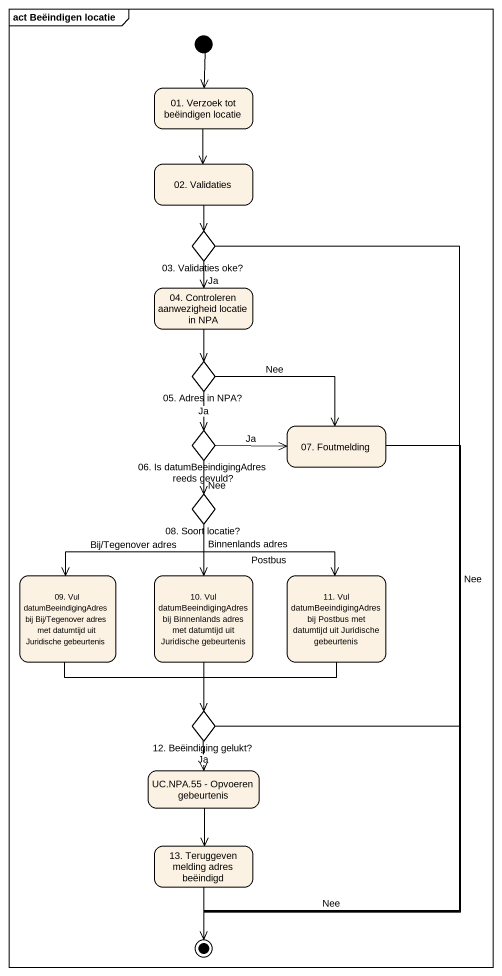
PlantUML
@startuml
mainframe act Beëindigen locatie
hide empty description
state "01. Verzoek tot beëindigen locatie" as s01_Verzoek_tot_beëindigen
state "02. Validaties" as s02_Validaties
state "03. Validaties oke?" as c03_Validaties_oke <<choice>>
state "04. Controleren aanwezigheid locatie in NPA" as s04_Controleren_aanwezigheid
state "05. Adres in NPA?" as c05_Adres_in_NPA <<choice>>
state "07. Foutmelding" as s07_Foutmelding
state "06. Is datumBeeindigingAdres reeds gevuld?" as c06_Is_datumBeeindigingAdres <<choice>>
state "08. Soort locatie?" as c08_Soort_locatie <<choice>>
state "09. Vul datumBeeindigingAdres bij Bij/Tegenover adres met datumtijd uit Juridische gebeurtenis" as s09_Vul_datumBeeindigingAdres
state "10. Vul datumBeeindigingAdres bij Binnenlands adres met datumtijd uit Juridische gebeurtenis" as s10_Vul_datumBeeindigingAdres
state "11. Vul datumBeeindigingAdres bij Postbus met datumtijd uit Juridische gebeurtenis" as s11_Vul_datumBeeindigingAdres
state "12. Beëindiging gelukt?" as c12_Beëindiging_gelukt <<choice>>
state "UC.NPA.55 - Opvoeren gebeurtenis" as UC_NPA_55_Opvoeren
state "13. Teruggeven melding adres beëindigd" as s13_Teruggeven_melding_adres
[*] --> s01_Verzoek_tot_beëindigen
s01_Verzoek_tot_beëindigen --> s02_Validaties
s02_Validaties --> c03_Validaties_oke
c03_Validaties_oke --> s04_Controleren_aanwezigheid : Ja
s04_Controleren_aanwezigheid --> c05_Adres_in_NPA
c05_Adres_in_NPA -right-> s07_Foutmelding : Nee
c05_Adres_in_NPA --> c06_Is_datumBeeindigingAdres : Ja
c06_Is_datumBeeindigingAdres -right-> s07_Foutmelding : Ja
c06_Is_datumBeeindigingAdres --> c08_Soort_locatie : Nee
c08_Soort_locatie --> s09_Vul_datumBeeindigingAdres : Bij/Tegenover adres
c08_Soort_locatie --> s10_Vul_datumBeeindigingAdres : Binnenlands adres
c08_Soort_locatie --> s11_Vul_datumBeeindigingAdres : Postbus
s09_Vul_datumBeeindigingAdres --> c12_Beëindiging_gelukt
s10_Vul_datumBeeindigingAdres --> c12_Beëindiging_gelukt
s11_Vul_datumBeeindigingAdres --> c12_Beëindiging_gelukt
c12_Beëindiging_gelukt --> UC_NPA_55_Opvoeren : Ja
UC_NPA_55_Opvoeren --> s13_Teruggeven_melding_adres
c03_Validaties_oke --> [*] : Nee
s07_Foutmelding --> [*]
c12_Beëindiging_gelukt --> [*] : Nee
s13_Teruggeven_melding_adres --> [*]
@enduml
